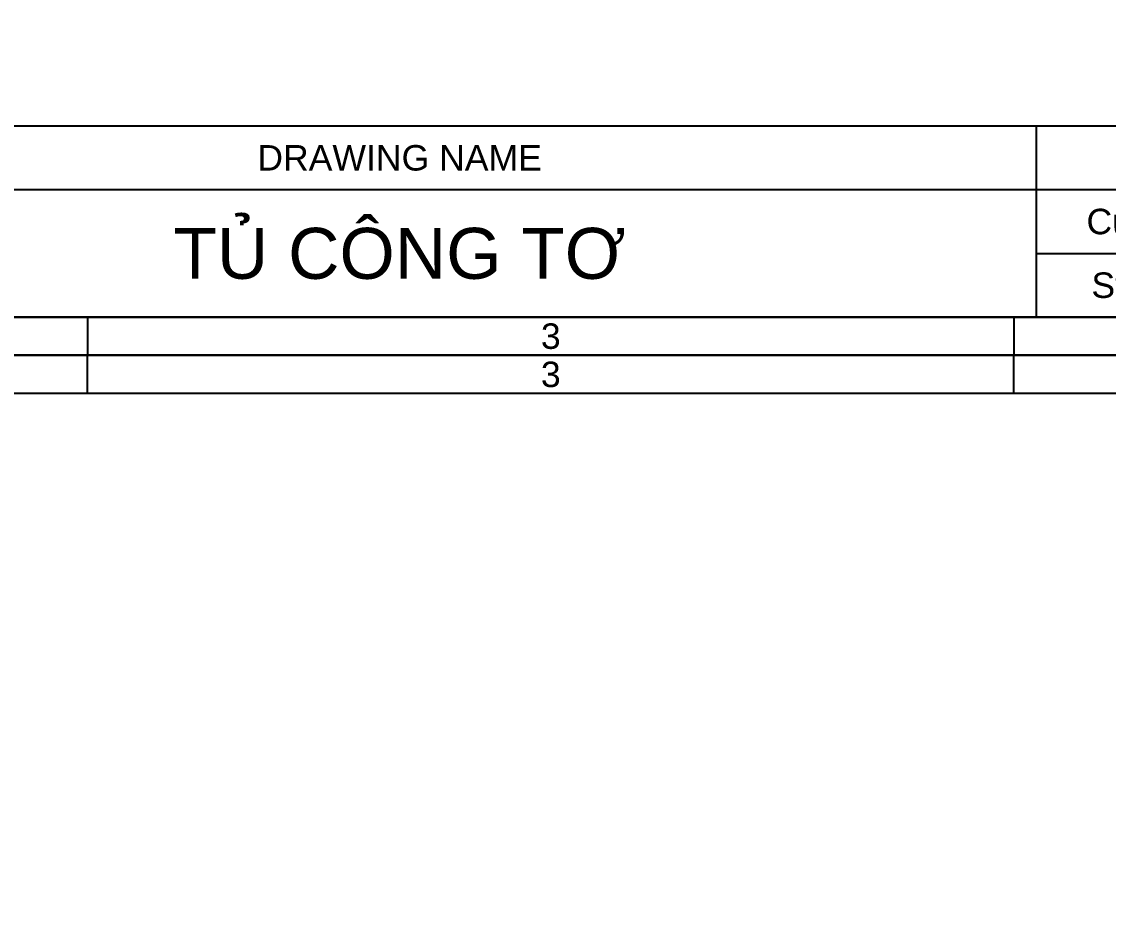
# Model space of a CAD drawing. Header units: millimetres. Extents: x -33730 to 17150, y -76829 to -27437.
# Drawn here: x -4051 to -2174, y -45314 to -43747 of the extents above; entities that cross this region are included whole.
import ezdxf
from ezdxf.enums import TextEntityAlignment as Align

# ---------------------------------------------------------------- set-up
doc = ezdxf.new("R2010")
doc.units = ezdxf.units.MM
doc.header["$LTSCALE"] = 3
doc.layers.add('@.TEXT', color=7, linetype='Continuous')
doc.layers.add('@.VISIBLE', color=7, linetype='Continuous')
doc.styles.add('Arial', font='arial.ttf')

# ---------------------------------------------------------------- blocks, each defined once
blk = doc.blocks.new('KHUNG BAN VE (Made by Tung)')
at = {"layer": '@.VISIBLE', "color": 8}
for p, q in [((148.5, 207), (148.5, 210)), ((221.25, 207), (221.25, 210)), ((223, 18), (223, 3)), ((123, 13), (294, 13)), ((223, 8), (294, 8)), ((148.5, 3), (148.5, 0)), ((221.25, 3), (221.25, 0))]:
    blk.add_line(p, q, dxfattribs=at)
for points in [[(0, 0), (297, 0), (297, 210), (0, 210)], [(3, 3), (294, 3), (294, 207), (3, 207)], [(3, 18), (294, 18), (294, 3), (3, 3)]]:
    blk.add_lwpolyline(points, close=True, dxfattribs=at)
at = {"layer": '@.TEXT', "color": 1, "style": 'Arial'}
for p in [(184.875, 208.5), (184.875, 1.5)]:
    blk.add_text('3', height=2, dxfattribs=at).set_placement(p, align=Align.MIDDLE_CENTER)
at = {"layer": '@.TEXT', "color": 2, "style": 'Arial'}
for s, p in [('DRAWING NAME', (173, 15.5)), ('Customer', (233, 10.5)), ('Standard', (233, 5.5))]:
    blk.add_text(s, height=2, dxfattribs=at).set_placement(p, align=Align.MIDDLE_CENTER)
at = {"layer": '@.TEXT', "color": 1, "style": 'Arial'}
for tag, height, p in [('DESIGNER_NAME', 2, (38, 15.5)), ('PROJECT_CODE', 2, (258.5, 15.5)), ('SCALE', 2, (289, 15.5)), ('APPROVED_NAME', 2, (38, 10.5)), ('CUSTOMER_NAME', 2, (258.5, 10.5)), ('PAGE', 2, (289, 10.5)), ('DRAWING_NAME', 4, (173, 8)), ('TOTAL', 2, (289, 5.5))]:
    blk.add_attdef(tag, text='', height=height, dxfattribs=at).set_placement(p, align=Align.MIDDLE_CENTER)

msp = doc.modelspace()

# ---------------------------------------------------------------- block references
at = {"layer": '@.VISIBLE'}
ref = msp.add_blockref('KHUNG BAN VE (Made by Tung)', (-7204.05, -44322.63), dxfattribs=dict(at, xscale=22, yscale=22, zscale=22))
ref.add_attrib('DRAWING_NAME', 'TỦ CÔNG TƠ', dxfattribs={"layer": '@.TEXT', "color": 1, "height": 88, "style": 'Arial'}).set_placement((-3398.05, -44146.63), align=Align.MIDDLE_CENTER)
at = {"layer": '@.VISIBLE', "xscale": 22, "yscale": 22, "zscale": 22}
msp.add_blockref('KHUNG BAN VE (Made by Tung)', (-7204.05, -48942.63), dxfattribs=at)

doc.saveas('drawing.dxf')
